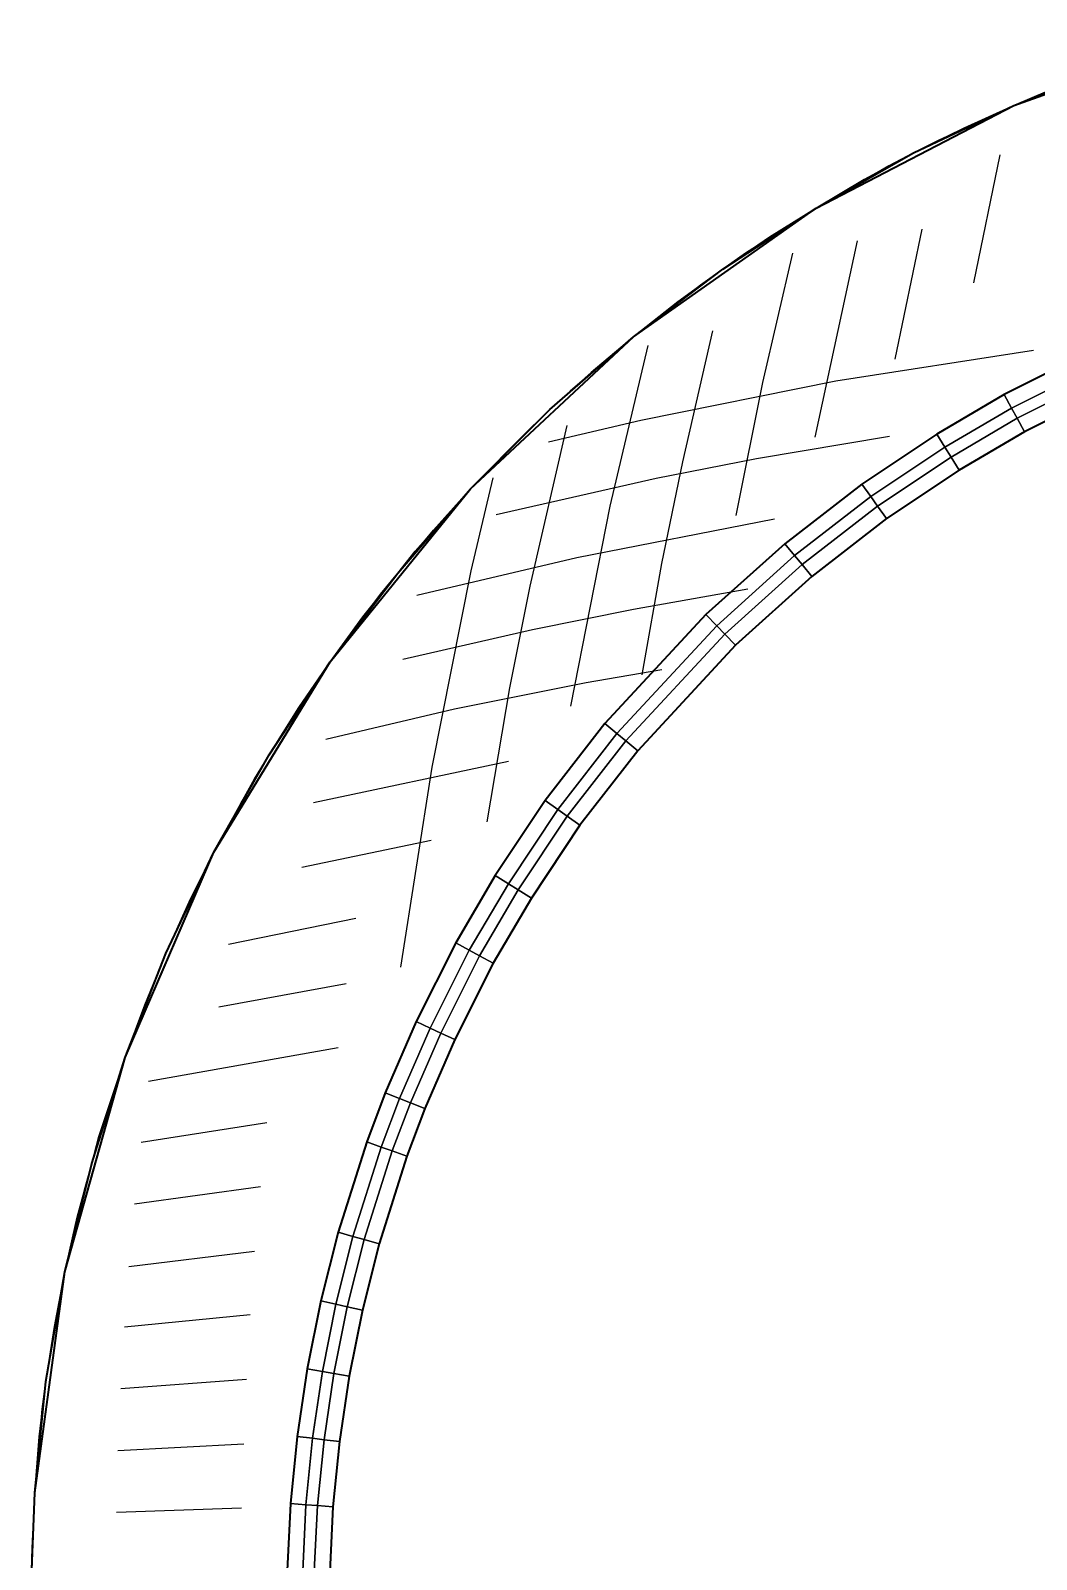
# Model space of a CAD drawing. Extents: x -22.5 to 22.5, y -22.5 to 22.5.
# Drawn here: x -22.48 to -8.65, y 0.62 to 21.64 of the extents above; entities that cross this region are included whole.
import ezdxf

# ---------------------------------------------------------------- set-up
doc = ezdxf.new("R2010")
doc.units = 0
doc.header["$MEASUREMENT"] = 0
doc.layers.get('0').update_dxf_attribs({"linetype": 'CONTINUOUS'})
doc.layers.add('FEA3', color=142, linetype='CONTINUOUS')
doc.layers.add('TendonPoints3', color=7, linetype='CONTINUOUS')

msp = doc.modelspace()

# ---------------------------------------------------------------- linework, layer by layer
at = {"color": 6, "linetype": 'ByBlock', "lineweight": 40, "ltscale": 100}
for points in [[(-22.48, 0, 58.95), (-22.42, 1.53, 58.95), (-22.01, 4.57, 58.95), (-21.18, 7.52, 58.95), (-19.96, 10.34, 58.95), (-18.36, 12.96, 58.95), (-16.43, 15.34, 58.95), (-14.19, 17.43, 58.95), (-11.68, 19.2, 58.95), (-8.96, 20.61, 58.95), (-6.07, 21.64, 58.95)], [(-22.48, 0, 54.58), (-22.42, 1.53, 54.58), (-22.27, 3.06, 54.58), (-22.01, 4.57, 54.58), (-21.64, 6.06, 54.58), (-21.18, 7.52, 54.58), (-20.62, 8.95, 54.58), (-19.96, 10.34, 54.58), (-19.2, 11.68, 54.58), (-18.36, 12.96, 54.58), (-17.43, 14.18, 54.58), (-16.43, 15.34, 54.58), (-15.34, 16.43, 54.58), (-14.19, 17.43, 54.58), (-12.96, 18.36, 54.58), (-11.68, 19.2, 54.58), (-10.34, 19.96, 54.58), (-8.96, 20.61, 54.58), (-7.53, 21.18, 54.58)], [(-8.01187, 17.17823, 59.83434), (-9.09455, 16.63487, 59.83188), (-10.01966, 16.08996, 59.83436), (-11.05249, 15.40445, 59.83147), (-12.11052, 14.58325, 59.83344), (-13.19439, 13.60912, 59.83403), (-14.58325, 12.11052, 59.83344), (-15.40445, 11.05249, 59.83147), (-16.08996, 10.01966, 59.83436), (-16.63487, 9.09455, 59.83188), (-17.17823, 8.01187, 59.83434), (-17.60344, 7.03295, 59.83331), (-17.85858, 6.3575, 59.83326), (-18.25214, 5.11502, 59.83397), (-18.4897, 4.17195, 59.83446), (-18.67667, 3.23671, 59.83413), (-18.81505, 2.3076, 59.83352), (-18.9062, 1.38287, 59.83309), (-18.95175, 0.46076, 59.83269)], [(-7.76431, 16.64744, 58.90322), (-8.81354, 16.12087, 58.90084), (-9.71007, 15.5928, 58.90324), (-10.71098, 14.92847, 58.90044), (-11.73631, 14.13264, 58.90235), (-12.7867, 13.18861, 58.90292), (-14.13264, 11.73631, 58.90235), (-14.92847, 10.71098, 58.90044), (-15.5928, 9.71007, 58.90324), (-16.12087, 8.81354, 58.90084), (-16.64744, 7.76431, 58.90322), (-17.05952, 6.81564, 58.90223), (-17.30677, 6.16106, 58.90218), (-17.68817, 4.95697, 58.90286), (-17.91839, 4.04304, 58.90334), (-18.09958, 3.1367, 58.90302), (-18.23368, 2.2363, 58.90243), (-18.32202, 1.34014, 58.90201), (-18.36617, 0.44653, 58.90162)]]:
    msp.add_polyline3d(points, dxfattribs=at)
for points in [[(-8.96, 20.61, 58.95), (-6.07, 21.64, 58.95), (-7.53, 21.18, 57.86)], [(-8.96, 20.61, 58.95), (-7.88, 21.05, 57.58), (-8.96, 20.61, 56.77), (-10, 20.13, 57.58)], [(-8.96, 20.61, 58.95), (-7.53, 21.18, 57.86), (-7.88, 21.05, 57.58)], [(-8.25, 20.91, 56.22), (-7.53, 21.18, 55.67), (-8.25, 20.91, 55.13), (-8.96, 20.61, 55.67)], [(-8.96, 20.61, 56.77), (-7.88, 21.05, 57.58), (-7.53, 21.18, 57.13), (-8.25, 20.91, 56.22)], [(-7.53, 21.18, 54.58), (-8.96, 20.61, 54.58), (-8.25, 20.91, 55.13)], [(-8.96, 20.61, 55.67), (-8.25, 20.91, 55.13), (-8.96, 20.61, 54.58), (-9.65, 20.3, 55.13)], [(-8.96, 20.61, 56.77), (-8.25, 20.91, 56.22), (-8.96, 20.61, 55.67), (-9.65, 20.3, 56.22)], [(-11.68, 19.2, 58.95), (-8.96, 20.61, 58.95), (-10.34, 19.96, 57.86)], [(-8.96, 20.61, 58.95), (-10, 20.13, 57.58), (-10.34, 19.96, 57.86)], [(-9.65, 20.3, 56.22), (-8.96, 20.61, 55.67), (-9.65, 20.3, 55.13), (-10.34, 19.96, 55.67)], [(-10.34, 19.96, 57.13), (-10, 20.13, 57.58), (-8.96, 20.61, 56.77), (-9.65, 20.3, 56.22)], [(-8.96, 20.61, 54.58), (-10.34, 19.96, 54.58), (-9.65, 20.3, 55.13)], [(-10.34, 19.96, 55.67), (-9.65, 20.3, 55.13), (-10.34, 19.96, 54.58), (-11.02, 19.59, 55.13)], [(-11.02, 19.59, 56.22), (-10.34, 19.96, 57.13), (-9.65, 20.3, 56.22), (-10.34, 19.96, 55.67)], [(-10.68, 19.78, 57.58), (-10.34, 19.96, 57.86), (-10, 20.13, 57.58), (-10.34, 19.96, 57.13)], [(-11.68, 19.2, 58.95), (-10.68, 19.78, 57.58), (-11.68, 19.2, 56.77), (-12.65, 18.58, 57.58)], [(-11.68, 19.2, 58.95), (-10.34, 19.96, 57.86), (-10.68, 19.78, 57.58)], [(-11.02, 19.59, 56.22), (-10.34, 19.96, 55.67), (-11.02, 19.59, 55.13), (-11.68, 19.2, 55.67)], [(-10.68, 19.78, 57.58), (-10.34, 19.96, 57.13), (-11.02, 19.59, 56.22), (-11.68, 19.2, 56.77)], [(-10.34, 19.96, 54.58), (-11.68, 19.2, 54.58), (-11.02, 19.59, 55.13)], [(-11.68, 19.2, 55.67), (-11.02, 19.59, 55.13), (-11.68, 19.2, 54.58), (-12.32, 18.8, 55.13)], [(-11.68, 19.2, 56.77), (-11.02, 19.59, 56.22), (-11.68, 19.2, 55.67), (-12.32, 18.8, 56.22)], [(-14.19, 17.43, 58.95), (-11.68, 19.2, 58.95), (-12.96, 18.36, 57.86)], [(-11.68, 19.2, 58.95), (-12.65, 18.58, 57.58), (-12.96, 18.36, 57.86)], [(-12.32, 18.8, 56.22), (-11.68, 19.2, 55.67), (-12.32, 18.8, 55.13), (-12.96, 18.36, 55.67)], [(-12.96, 18.36, 57.13), (-12.65, 18.58, 57.58), (-11.68, 19.2, 56.77), (-12.32, 18.8, 56.22)], [(-11.68, 19.2, 54.58), (-12.96, 18.36, 54.58), (-12.32, 18.8, 55.13)], [(-12.96, 18.36, 55.67), (-12.32, 18.8, 55.13), (-12.96, 18.36, 54.58), (-13.58, 17.91, 55.13)], [(-13.58, 17.91, 56.22), (-12.96, 18.36, 57.13), (-12.32, 18.8, 56.22), (-12.96, 18.36, 55.67)], [(-13.27, 18.14, 57.58), (-12.96, 18.36, 57.86), (-12.65, 18.58, 57.58), (-12.96, 18.36, 57.13)], [(-14.19, 17.43, 58.95), (-12.96, 18.36, 57.86), (-13.27, 18.14, 57.58)], [(-13.58, 17.91, 56.22), (-12.96, 18.36, 55.67), (-13.58, 17.91, 55.13), (-14.19, 17.43, 55.67)], [(-14.19, 17.43, 56.77), (-13.27, 18.14, 57.58), (-12.96, 18.36, 57.13), (-13.58, 17.91, 56.22)], [(-12.96, 18.36, 54.58), (-14.19, 17.43, 54.58), (-13.58, 17.91, 55.13)], [(-14.19, 17.43, 58.95), (-13.27, 18.14, 57.58), (-14.19, 17.43, 56.77), (-15.06, 16.68, 57.58)], [(-14.19, 17.43, 55.67), (-13.58, 17.91, 55.13), (-14.19, 17.43, 54.58), (-14.77, 16.94, 55.13)], [(-14.19, 17.43, 56.77), (-13.58, 17.91, 56.22), (-14.19, 17.43, 55.67), (-14.77, 16.94, 56.22)], [(-16.43, 15.34, 58.95), (-14.19, 17.43, 58.95), (-15.34, 16.43, 57.86)], [(-14.19, 17.43, 58.95), (-15.06, 16.68, 57.58), (-15.34, 16.43, 57.86)], [(-14.77, 16.94, 56.22), (-14.19, 17.43, 55.67), (-14.77, 16.94, 55.13), (-15.34, 16.43, 55.67)], [(-15.34, 16.43, 57.13), (-15.06, 16.68, 57.58), (-14.19, 17.43, 56.77), (-14.77, 16.94, 56.22)], [(-14.19, 17.43, 54.58), (-15.34, 16.43, 54.58), (-14.77, 16.94, 55.13)], [(-7.92185, 16.98522, 59.49575), (-8.99236, 16.44796, 59.49332), (-9.09455, 16.63487, 59.83188), (-8.01187, 17.17823, 59.83434)], [(-15.34, 16.43, 55.67), (-14.77, 16.94, 55.13), (-15.34, 16.43, 54.58), (-15.89, 15.89, 55.13)], [(-15.89, 15.89, 56.22), (-15.34, 16.43, 57.13), (-14.77, 16.94, 56.22), (-15.34, 16.43, 55.67)], [(-7.85433, 16.84046, 59.24181), (-8.91572, 16.30778, 59.2394), (-8.99236, 16.44796, 59.49332), (-7.92185, 16.98522, 59.49575)], [(-7.76431, 16.64744, 58.90322), (-8.81354, 16.12087, 58.90084), (-8.91572, 16.30778, 59.2394), (-7.85433, 16.84046, 59.24181)], [(-15.62, 16.16, 57.58), (-15.34, 16.43, 57.86), (-15.06, 16.68, 57.58), (-15.34, 16.43, 57.13)], [(-8.99236, 16.44796, 59.49332), (-9.90708, 15.90917, 59.49577), (-10.01966, 16.08996, 59.83436), (-9.09455, 16.63487, 59.83188)], [(-16.43, 15.34, 58.95), (-15.34, 16.43, 57.86), (-15.62, 16.16, 57.58)], [(-15.89, 15.89, 56.22), (-15.34, 16.43, 55.67), (-15.89, 15.89, 55.13), (-16.43, 15.34, 55.67)], [(-16.43, 15.34, 56.77), (-15.62, 16.16, 57.58), (-15.34, 16.43, 57.13), (-15.89, 15.89, 56.22)], [(-15.34, 16.43, 54.58), (-16.43, 15.34, 54.58), (-15.89, 15.89, 55.13)], [(-8.91572, 16.30778, 59.2394), (-9.82265, 15.77358, 59.24183), (-9.90708, 15.90917, 59.49577), (-8.99236, 16.44796, 59.49332)], [(-8.81354, 16.12087, 58.90084), (-9.71007, 15.5928, 58.90324), (-9.82265, 15.77358, 59.24183), (-8.91572, 16.30778, 59.2394)], [(-16.43, 15.34, 58.95), (-15.62, 16.16, 57.58), (-16.43, 15.34, 56.77), (-17.19, 14.48, 57.58)], [(-9.90708, 15.90917, 59.49577), (-10.9283, 15.23136, 59.49292), (-11.05249, 15.40445, 59.83147), (-10.01966, 16.08996, 59.83436)], [(-16.43, 15.34, 55.67), (-15.89, 15.89, 55.13), (-16.43, 15.34, 54.58), (-16.94, 14.77, 55.13)], [(-16.43, 15.34, 56.77), (-15.89, 15.89, 56.22), (-16.43, 15.34, 55.67), (-16.94, 14.77, 56.22)], [(-9.82265, 15.77358, 59.24183), (-10.83516, 15.10155, 59.239), (-10.9283, 15.23136, 59.49292), (-9.90708, 15.90917, 59.49577)], [(-9.71007, 15.5928, 58.90324), (-10.71098, 14.92847, 58.90044), (-10.83516, 15.10155, 59.239), (-9.82265, 15.77358, 59.24183)], [(-10.9283, 15.23136, 59.49292), (-11.97444, 14.41939, 59.49486), (-12.11052, 14.58325, 59.83344), (-11.05249, 15.40445, 59.83147)], [(-18.36, 12.96, 58.95), (-16.43, 15.34, 58.95), (-17.43, 14.18, 57.86)], [(-16.43, 15.34, 58.95), (-17.19, 14.48, 57.58), (-17.43, 14.18, 57.86)], [(-16.94, 14.77, 56.22), (-16.43, 15.34, 55.67), (-16.94, 14.77, 55.13), (-17.43, 14.18, 55.67)], [(-17.43, 14.18, 57.13), (-17.19, 14.48, 57.58), (-16.43, 15.34, 56.77), (-16.94, 14.77, 56.22)], [(-16.43, 15.34, 54.58), (-17.43, 14.18, 54.58), (-16.94, 14.77, 55.13)], [(-10.83516, 15.10155, 59.239), (-11.87239, 14.2965, 59.24093), (-11.97444, 14.41939, 59.49486), (-10.9283, 15.23136, 59.49292)], [(-10.71098, 14.92847, 58.90044), (-11.73631, 14.13264, 58.90235), (-11.87239, 14.2965, 59.24093), (-10.83516, 15.10155, 59.239)], [(-17.43, 14.18, 55.67), (-16.94, 14.77, 55.13), (-17.43, 14.18, 54.58), (-17.91, 13.58, 55.13)], [(-17.91, 13.58, 56.22), (-17.43, 14.18, 57.13), (-16.94, 14.77, 56.22), (-17.43, 14.18, 55.67)], [(-11.97444, 14.41939, 59.49486), (-13.04614, 13.45621, 59.49545), (-13.19439, 13.60912, 59.83403), (-12.11052, 14.58325, 59.83344)], [(-17.67, 13.89, 57.58), (-17.43, 14.18, 57.86), (-17.19, 14.48, 57.58), (-17.43, 14.18, 57.13)], [(-11.87239, 14.2965, 59.24093), (-12.93495, 13.34152, 59.24151), (-13.04614, 13.45621, 59.49545), (-11.97444, 14.41939, 59.49486)], [(-18.36, 12.96, 58.95), (-17.43, 14.18, 57.86), (-17.67, 13.89, 57.58)], [(-17.91, 13.58, 56.22), (-17.43, 14.18, 55.67), (-17.91, 13.58, 55.13), (-18.36, 12.96, 55.67)], [(-17.67, 13.89, 57.58), (-17.43, 14.18, 57.13), (-17.91, 13.58, 56.22), (-18.36, 12.96, 56.77)], [(-17.43, 14.18, 54.58), (-18.36, 12.96, 54.58), (-17.91, 13.58, 55.13)], [(-11.73631, 14.13264, 58.90235), (-12.7867, 13.18861, 58.90292), (-12.93495, 13.34152, 59.24151), (-11.87239, 14.2965, 59.24093)], [(-18.36, 12.96, 58.95), (-17.67, 13.89, 57.58), (-18.36, 12.96, 56.77), (-19, 12, 57.58)], [(-18.36, 12.96, 55.67), (-17.91, 13.58, 55.13), (-18.36, 12.96, 54.58), (-18.79, 12.33, 55.13)], [(-18.36, 12.96, 56.77), (-17.91, 13.58, 56.22), (-18.36, 12.96, 55.67), (-18.79, 12.33, 56.22)], [(-13.04614, 13.45621, 59.49545), (-14.41939, 11.97444, 59.49486), (-14.58325, 12.11052, 59.83344), (-13.19439, 13.60912, 59.83403)], [(-12.93495, 13.34152, 59.24151), (-14.2965, 11.87239, 59.24093), (-14.41939, 11.97444, 59.49486), (-13.04614, 13.45621, 59.49545)], [(-12.7867, 13.18861, 58.90292), (-14.13264, 11.73631, 58.90235), (-14.2965, 11.87239, 59.24093), (-12.93495, 13.34152, 59.24151)], [(-19.96, 10.34, 58.95), (-18.36, 12.96, 58.95), (-19.2, 11.68, 57.86)], [(-18.36, 12.96, 58.95), (-19, 12, 57.58), (-19.2, 11.68, 57.86)], [(-18.79, 12.33, 56.22), (-18.36, 12.96, 55.67), (-18.79, 12.33, 55.13), (-19.2, 11.68, 55.67)], [(-19.2, 11.68, 57.13), (-19, 12, 57.58), (-18.36, 12.96, 56.77), (-18.79, 12.33, 56.22)], [(-18.36, 12.96, 54.58), (-19.2, 11.68, 54.58), (-18.79, 12.33, 55.13)], [(-19.2, 11.68, 55.67), (-18.79, 12.33, 55.13), (-19.2, 11.68, 54.58), (-19.59, 11.01, 55.13)], [(-19.59, 11.01, 56.22), (-19.2, 11.68, 57.13), (-18.79, 12.33, 56.22), (-19.2, 11.68, 55.67)], [(-19.4, 11.35, 57.58), (-19.2, 11.68, 57.86), (-19, 12, 57.58), (-19.2, 11.68, 57.13)], [(-14.41939, 11.97444, 59.49486), (-15.23136, 10.9283, 59.49292), (-15.40445, 11.05249, 59.83147), (-14.58325, 12.11052, 59.83344)], [(-14.2965, 11.87239, 59.24093), (-15.10155, 10.83516, 59.239), (-15.23136, 10.9283, 59.49292), (-14.41939, 11.97444, 59.49486)], [(-14.13264, 11.73631, 58.90235), (-14.92847, 10.71098, 58.90044), (-15.10155, 10.83516, 59.239), (-14.2965, 11.87239, 59.24093)], [(-19.96, 10.34, 58.95), (-19.2, 11.68, 57.86), (-19.4, 11.35, 57.58)], [(-19.59, 11.01, 56.22), (-19.2, 11.68, 55.67), (-19.59, 11.01, 55.13), (-19.96, 10.34, 55.67)], [(-19.4, 11.35, 57.58), (-19.2, 11.68, 57.13), (-19.59, 11.01, 56.22), (-19.96, 10.34, 56.77)], [(-19.2, 11.68, 54.58), (-19.96, 10.34, 54.58), (-19.59, 11.01, 55.13)], [(-19.96, 10.34, 58.95), (-19.4, 11.35, 57.58), (-19.96, 10.34, 56.77), (-20.46, 9.3, 57.58)], [(-19.96, 10.34, 55.67), (-19.59, 11.01, 55.13), (-19.96, 10.34, 54.58), (-20.3, 9.66, 55.13)], [(-19.96, 10.34, 56.77), (-19.59, 11.01, 56.22), (-19.96, 10.34, 55.67), (-20.3, 9.66, 56.22)], [(-15.23136, 10.9283, 59.49292), (-15.90917, 9.90708, 59.49577), (-16.08996, 10.01966, 59.83436), (-15.40445, 11.05249, 59.83147)], [(-15.10155, 10.83516, 59.239), (-15.77358, 9.82265, 59.24183), (-15.90917, 9.90708, 59.49577), (-15.23136, 10.9283, 59.49292)], [(-14.92847, 10.71098, 58.90044), (-15.5928, 9.71007, 58.90324), (-15.77358, 9.82265, 59.24183), (-15.10155, 10.83516, 59.239)], [(-21.18, 7.52, 58.95), (-19.96, 10.34, 58.95), (-20.62, 8.95, 57.86)], [(-19.96, 10.34, 58.95), (-20.46, 9.3, 57.58), (-20.62, 8.95, 57.86)], [(-20.3, 9.66, 56.22), (-19.96, 10.34, 55.67), (-20.3, 9.66, 55.13), (-20.62, 8.95, 55.67)], [(-20.62, 8.95, 57.13), (-20.46, 9.3, 57.58), (-19.96, 10.34, 56.77), (-20.3, 9.66, 56.22)], [(-19.96, 10.34, 54.58), (-20.62, 8.95, 54.58), (-20.3, 9.66, 55.13)], [(-15.90917, 9.90708, 59.49577), (-16.44796, 8.99236, 59.49332), (-16.63487, 9.09455, 59.83188), (-16.08996, 10.01966, 59.83436)], [(-15.77358, 9.82265, 59.24183), (-16.30778, 8.91572, 59.2394), (-16.44796, 8.99236, 59.49332), (-15.90917, 9.90708, 59.49577)], [(-15.5928, 9.71007, 58.90324), (-16.12087, 8.81354, 58.90084), (-16.30778, 8.91572, 59.2394), (-15.77358, 9.82265, 59.24183)], [(-20.62, 8.95, 55.67), (-20.3, 9.66, 55.13), (-20.62, 8.95, 54.58), (-20.91, 8.24, 55.13)], [(-20.91, 8.24, 56.22), (-20.62, 8.95, 57.13), (-20.3, 9.66, 56.22), (-20.62, 8.95, 55.67)], [(-20.76, 8.6, 57.58), (-20.62, 8.95, 57.86), (-20.46, 9.3, 57.58), (-20.62, 8.95, 57.13)], [(-16.44796, 8.99236, 59.49332), (-16.98522, 7.92185, 59.49575), (-17.17823, 8.01187, 59.83434), (-16.63487, 9.09455, 59.83188)], [(-21.18, 7.52, 58.95), (-20.62, 8.95, 57.86), (-20.76, 8.6, 57.58)], [(-20.91, 8.24, 56.22), (-20.62, 8.95, 55.67), (-20.91, 8.24, 55.13), (-21.18, 7.52, 55.67)], [(-21.18, 7.52, 56.77), (-20.76, 8.6, 57.58), (-20.62, 8.95, 57.13), (-20.91, 8.24, 56.22)], [(-20.62, 8.95, 54.58), (-21.18, 7.52, 54.58), (-20.91, 8.24, 55.13)], [(-16.30778, 8.91572, 59.2394), (-16.84046, 7.85433, 59.24181), (-16.98522, 7.92185, 59.49575), (-16.44796, 8.99236, 59.49332)], [(-16.12087, 8.81354, 58.90084), (-16.64744, 7.76431, 58.90322), (-16.84046, 7.85433, 59.24181), (-16.30778, 8.91572, 59.2394)], [(-21.18, 7.52, 58.95), (-20.76, 8.6, 57.58), (-21.18, 7.52, 56.77), (-21.54, 6.43, 57.58)], [(-21.18, 7.52, 55.67), (-20.91, 8.24, 55.13), (-21.18, 7.52, 54.58), (-21.42, 6.8, 55.13)], [(-21.18, 7.52, 56.77), (-20.91, 8.24, 56.22), (-21.18, 7.52, 55.67), (-21.42, 6.8, 56.22)], [(-16.98522, 7.92185, 59.49575), (-17.40565, 6.95393, 59.49473), (-17.60344, 7.03295, 59.83331), (-17.17823, 8.01187, 59.83434)], [(-16.84046, 7.85433, 59.24181), (-17.25731, 6.89466, 59.2408), (-17.40565, 6.95393, 59.49473), (-16.98522, 7.92185, 59.49575)], [(-16.64744, 7.76431, 58.90322), (-17.05952, 6.81564, 58.90223), (-17.25731, 6.89466, 59.2408), (-16.84046, 7.85433, 59.24181)], [(-22.01, 4.57, 58.95), (-21.18, 7.52, 58.95), (-21.64, 6.06, 57.86)], [(-21.18, 7.52, 58.95), (-21.54, 6.43, 57.58), (-21.64, 6.06, 57.86)], [(-21.42, 6.8, 56.22), (-21.18, 7.52, 55.67), (-21.42, 6.8, 55.13), (-21.64, 6.06, 55.67)], [(-21.64, 6.06, 57.13), (-21.54, 6.43, 57.58), (-21.18, 7.52, 56.77), (-21.42, 6.8, 56.22)], [(-21.18, 7.52, 54.58), (-21.64, 6.06, 54.58), (-21.42, 6.8, 55.13)], [(-17.40565, 6.95393, 59.49473), (-17.65792, 6.28606, 59.49469), (-17.85858, 6.3575, 59.83326), (-17.60344, 7.03295, 59.83331)], [(-17.25731, 6.89466, 59.2408), (-17.50743, 6.23249, 59.24075), (-17.65792, 6.28606, 59.49469), (-17.40565, 6.95393, 59.49473)], [(-21.64, 6.06, 55.67), (-21.42, 6.8, 55.13), (-21.64, 6.06, 54.58), (-21.84, 5.32, 55.13)], [(-21.84, 5.32, 56.22), (-21.64, 6.06, 57.13), (-21.42, 6.8, 56.22), (-21.64, 6.06, 55.67)], [(-17.05952, 6.81564, 58.90223), (-17.30677, 6.16106, 58.90218), (-17.50743, 6.23249, 59.24075), (-17.25731, 6.89466, 59.2408)], [(-21.74, 5.7, 57.58), (-21.64, 6.06, 57.86), (-21.54, 6.43, 57.58), (-21.64, 6.06, 57.13)], [(-17.65792, 6.28606, 59.49469), (-18.04706, 5.05755, 59.49538), (-18.25214, 5.11502, 59.83397), (-17.85858, 6.3575, 59.83326)], [(-17.50743, 6.23249, 59.24075), (-17.89325, 5.01444, 59.24145), (-18.04706, 5.05755, 59.49538), (-17.65792, 6.28606, 59.49469)], [(-17.30677, 6.16106, 58.90218), (-17.68817, 4.95697, 58.90286), (-17.89325, 5.01444, 59.24145), (-17.50743, 6.23249, 59.24075)], [(-22.01, 4.57, 58.95), (-21.64, 6.06, 57.86), (-21.74, 5.7, 57.58)], [(-21.84, 5.32, 56.22), (-21.64, 6.06, 55.67), (-21.84, 5.32, 55.13), (-22.01, 4.57, 55.67)], [(-21.74, 5.7, 57.58), (-21.64, 6.06, 57.13), (-21.84, 5.32, 56.22), (-22.01, 4.57, 56.77)], [(-21.64, 6.06, 54.58), (-22.01, 4.57, 54.58), (-21.84, 5.32, 55.13)], [(-22.01, 4.57, 58.95), (-21.74, 5.7, 57.58), (-22.01, 4.57, 56.77), (-22.21, 3.44, 57.58)], [(-22.01, 4.57, 55.67), (-21.84, 5.32, 55.13), (-22.01, 4.57, 54.58), (-22.15, 3.82, 55.13)], [(-22.01, 4.57, 56.77), (-21.84, 5.32, 56.22), (-22.01, 4.57, 55.67), (-22.15, 3.82, 56.22)], [(-18.04706, 5.05755, 59.49538), (-18.28195, 4.12507, 59.49587), (-18.4897, 4.17195, 59.83446), (-18.25214, 5.11502, 59.83397)], [(-17.89325, 5.01444, 59.24145), (-18.12614, 4.08992, 59.24193), (-18.28195, 4.12507, 59.49587), (-18.04706, 5.05755, 59.49538)], [(-17.68817, 4.95697, 58.90286), (-17.91839, 4.04304, 58.90334), (-18.12614, 4.08992, 59.24193), (-17.89325, 5.01444, 59.24145)], [(-22.42, 1.53, 58.95), (-22.01, 4.57, 58.95), (-22.27, 3.06, 57.86)], [(-22.01, 4.57, 58.95), (-22.21, 3.44, 57.58), (-22.27, 3.06, 57.86)], [(-22.15, 3.82, 56.22), (-22.01, 4.57, 55.67), (-22.15, 3.82, 55.13), (-22.27, 3.06, 55.67)], [(-22.27, 3.06, 57.13), (-22.21, 3.44, 57.58), (-22.01, 4.57, 56.77), (-22.15, 3.82, 56.22)], [(-22.01, 4.57, 54.58), (-22.27, 3.06, 54.58), (-22.15, 3.82, 55.13)], [(-18.28195, 4.12507, 59.49587), (-18.46682, 3.20035, 59.49555), (-18.67667, 3.23671, 59.83413), (-18.4897, 4.17195, 59.83446)], [(-18.12614, 4.08992, 59.24193), (-18.30943, 3.17307, 59.24161), (-18.46682, 3.20035, 59.49555), (-18.28195, 4.12507, 59.49587)], [(-17.91839, 4.04304, 58.90334), (-18.09958, 3.1367, 58.90302), (-18.30943, 3.17307, 59.24161), (-18.12614, 4.08992, 59.24193)], [(-22.27, 3.06, 55.67), (-22.15, 3.82, 55.13), (-22.27, 3.06, 54.58), (-22.36, 2.3, 55.13)], [(-22.36, 2.3, 56.22), (-22.27, 3.06, 57.13), (-22.15, 3.82, 56.22), (-22.27, 3.06, 55.67)], [(-22.32, 2.68, 57.58), (-22.27, 3.06, 57.86), (-22.21, 3.44, 57.58), (-22.27, 3.06, 57.13)], [(-18.46682, 3.20035, 59.49555), (-18.60364, 2.28167, 59.49494), (-18.81505, 2.3076, 59.83352), (-18.67667, 3.23671, 59.83413)], [(-18.30943, 3.17307, 59.24161), (-18.44509, 2.26223, 59.24101), (-18.60364, 2.28167, 59.49494), (-18.46682, 3.20035, 59.49555)], [(-18.09958, 3.1367, 58.90302), (-18.23368, 2.2363, 58.90243), (-18.44509, 2.26223, 59.24101), (-18.30943, 3.17307, 59.24161)], [(-22.42, 1.53, 58.95), (-22.27, 3.06, 57.86), (-22.32, 2.68, 57.58)], [(-22.36, 2.3, 56.22), (-22.27, 3.06, 55.67), (-22.36, 2.3, 55.13), (-22.42, 1.53, 55.67)], [(-22.42, 1.53, 56.77), (-22.32, 2.68, 57.58), (-22.27, 3.06, 57.13), (-22.36, 2.3, 56.22)], [(-22.27, 3.06, 54.58), (-22.42, 1.53, 54.58), (-22.36, 2.3, 55.13)], [(-22.42, 1.53, 58.95), (-22.32, 2.68, 57.58), (-22.42, 1.53, 56.77), (-22.47, 0.38, 57.58)], [(-22.42, 1.53, 55.67), (-22.36, 2.3, 55.13), (-22.42, 1.53, 54.58), (-22.46, 0.77, 55.13)], [(-22.42, 1.53, 56.77), (-22.36, 2.3, 56.22), (-22.42, 1.53, 55.67), (-22.46, 0.77, 56.22)], [(-18.60364, 2.28167, 59.49494), (-18.69377, 1.36734, 59.49452), (-18.9062, 1.38287, 59.83309), (-18.81505, 2.3076, 59.83352)], [(-18.44509, 2.26223, 59.24101), (-18.53445, 1.35568, 59.24059), (-18.69377, 1.36734, 59.49452), (-18.60364, 2.28167, 59.49494)], [(-18.23368, 2.2363, 58.90243), (-18.32202, 1.34014, 58.90201), (-18.53445, 1.35568, 59.24059), (-18.44509, 2.26223, 59.24101)], [(-22.42, 1.53, 58.95), (-22.47, 0.38, 57.58), (-22.48, 0, 57.86)], [(-22.46, 0.77, 56.22), (-22.42, 1.53, 55.67), (-22.46, 0.77, 55.13), (-22.48, 0, 55.67)], [(-22.48, 0, 57.13), (-22.47, 0.38, 57.58), (-22.42, 1.53, 56.77), (-22.46, 0.77, 56.22)], [(-22.42, 1.53, 54.58), (-22.48, 0, 54.58), (-22.46, 0.77, 55.13)], [(-22.42, 1.53, 58.95), (-22.48, 0, 58.95), (-22.48, 0, 57.86)], [(-18.69377, 1.36734, 59.49452), (-18.73881, 0.45559, 59.49412), (-18.95175, 0.46076, 59.83269), (-18.9062, 1.38287, 59.83309)], [(-18.53445, 1.35568, 59.24059), (-18.57911, 0.4517, 59.24019), (-18.73881, 0.45559, 59.49412), (-18.69377, 1.36734, 59.49452)], [(-18.32202, 1.34014, 58.90201), (-18.36617, 0.44653, 58.90162), (-18.57911, 0.4517, 59.24019), (-18.53445, 1.35568, 59.24059)], [(-22.46, 0.77, 56.22), (-22.48, 0, 57.13), (-22.48, 0, 55.67)], [(-22.46, 0.77, 55.13), (-22.48, 0, 55.67), (-22.48, 0, 54.58)]]:
    msp.add_3dface(points)
at = {"layer": 'FEA3', "color": 40, "linetype": 'ByBlock', "lineweight": 40, "ltscale": 100}
for points in [[(-22.48, 0, 58.95), (-22.42, 1.53, 58.95), (-22.01, 4.57, 58.95), (-21.18, 7.52, 58.95), (-19.96, 10.34, 58.95), (-18.36, 12.96, 58.95), (-16.43, 15.34, 58.95), (-14.19, 17.43, 58.95), (-11.68, 19.2, 58.95), (-8.96, 20.61, 58.95), (-6.07, 21.64, 58.95)], [(-22.48, 0, 54.58), (-22.42, 1.53, 54.58), (-22.27, 3.06, 54.58), (-22.01, 4.57, 54.58), (-21.64, 6.06, 54.58), (-21.18, 7.52, 54.58), (-20.62, 8.95, 54.58), (-19.96, 10.34, 54.58), (-19.2, 11.68, 54.58), (-18.36, 12.96, 54.58), (-17.43, 14.18, 54.58), (-16.43, 15.34, 54.58), (-15.34, 16.43, 54.58), (-14.19, 17.43, 54.58), (-12.96, 18.36, 54.58), (-11.68, 19.2, 54.58), (-10.34, 19.96, 54.58), (-8.96, 20.61, 54.58), (-7.53, 21.18, 54.58)], [(-8.01187, 17.17823, 59.83434), (-9.09455, 16.63487, 59.83188), (-10.01966, 16.08996, 59.83436), (-11.05249, 15.40445, 59.83147), (-12.11052, 14.58325, 59.83344), (-13.19439, 13.60912, 59.83403), (-14.58325, 12.11052, 59.83344), (-15.40445, 11.05249, 59.83147), (-16.08996, 10.01966, 59.83436), (-16.63487, 9.09455, 59.83188), (-17.17823, 8.01187, 59.83434), (-17.60344, 7.03295, 59.83331), (-17.85858, 6.3575, 59.83326), (-18.25214, 5.11502, 59.83397), (-18.4897, 4.17195, 59.83446), (-18.67667, 3.23671, 59.83413), (-18.81505, 2.3076, 59.83352), (-18.9062, 1.38287, 59.83309), (-18.95175, 0.46076, 59.83269)], [(-7.76431, 16.64744, 58.90322), (-8.81354, 16.12087, 58.90084), (-9.71007, 15.5928, 58.90324), (-10.71098, 14.92847, 58.90044), (-11.73631, 14.13264, 58.90235), (-12.7867, 13.18861, 58.90292), (-14.13264, 11.73631, 58.90235), (-14.92847, 10.71098, 58.90044), (-15.5928, 9.71007, 58.90324), (-16.12087, 8.81354, 58.90084), (-16.64744, 7.76431, 58.90322), (-17.05952, 6.81564, 58.90223), (-17.30677, 6.16106, 58.90218), (-17.68817, 4.95697, 58.90286), (-17.91839, 4.04304, 58.90334), (-18.09958, 3.1367, 58.90302), (-18.23368, 2.2363, 58.90243), (-18.32202, 1.34014, 58.90201), (-18.36617, 0.44653, 58.90162)]]:
    msp.add_polyline3d(points, dxfattribs=at)
at = {"layer": 'FEA3'}
for points in [[(-8.96, 20.61, 58.95), (-6.07, 21.64, 58.95), (-7.53, 21.18, 57.86)], [(-8.96, 20.61, 58.95), (-7.88, 21.05, 57.58), (-8.96, 20.61, 56.77), (-10, 20.13, 57.58)], [(-8.25, 20.91, 56.22), (-7.53, 21.18, 55.67), (-8.25, 20.91, 55.13), (-8.96, 20.61, 55.67)], [(-7.88, 21.05, 57.58), (-7.53, 21.18, 57.13), (-8.25, 20.91, 56.22), (-8.96, 20.61, 56.77)], [(-8.96, 20.61, 58.95), (-7.53, 21.18, 57.86), (-7.88, 21.05, 57.58)], [(-7.53, 21.18, 54.58), (-8.96, 20.61, 54.58), (-8.25, 20.91, 55.13)], [(-8.96, 20.61, 55.67), (-8.25, 20.91, 55.13), (-8.96, 20.61, 54.58), (-9.65, 20.3, 55.13)], [(-8.96, 20.61, 56.77), (-8.25, 20.91, 56.22), (-8.96, 20.61, 55.67), (-9.65, 20.3, 56.22)], [(-11.68, 19.2, 58.95), (-8.96, 20.61, 58.95), (-10.34, 19.96, 57.86)], [(-9.65, 20.3, 56.22), (-8.96, 20.61, 55.67), (-9.65, 20.3, 55.13), (-10.34, 19.96, 55.67)], [(-10.34, 19.96, 57.13), (-10, 20.13, 57.58), (-8.96, 20.61, 56.77), (-9.65, 20.3, 56.22)], [(-8.96, 20.61, 58.95), (-10, 20.13, 57.58), (-10.34, 19.96, 57.86)], [(-8.96, 20.61, 54.58), (-10.34, 19.96, 54.58), (-9.65, 20.3, 55.13)], [(-10.34, 19.96, 55.67), (-9.65, 20.3, 55.13), (-10.34, 19.96, 54.58), (-11.02, 19.59, 55.13)], [(-11.02, 19.59, 56.22), (-10.34, 19.96, 57.13), (-9.65, 20.3, 56.22), (-10.34, 19.96, 55.67)], [(-10.68, 19.78, 57.58), (-10.34, 19.96, 57.86), (-10, 20.13, 57.58), (-10.34, 19.96, 57.13)], [(-11.68, 19.2, 58.95), (-10.68, 19.78, 57.58), (-11.68, 19.2, 56.77), (-12.65, 18.58, 57.58)], [(-11.02, 19.59, 56.22), (-10.34, 19.96, 55.67), (-11.02, 19.59, 55.13), (-11.68, 19.2, 55.67)], [(-11.68, 19.2, 56.77), (-10.68, 19.78, 57.58), (-10.34, 19.96, 57.13), (-11.02, 19.59, 56.22)], [(-11.68, 19.2, 58.95), (-10.34, 19.96, 57.86), (-10.68, 19.78, 57.58)], [(-10.34, 19.96, 54.58), (-11.68, 19.2, 54.58), (-11.02, 19.59, 55.13)], [(-11.68, 19.2, 55.67), (-11.02, 19.59, 55.13), (-11.68, 19.2, 54.58), (-12.32, 18.8, 55.13)], [(-11.68, 19.2, 56.77), (-11.02, 19.59, 56.22), (-11.68, 19.2, 55.67), (-12.32, 18.8, 56.22)], [(-14.19, 17.43, 58.95), (-11.68, 19.2, 58.95), (-12.96, 18.36, 57.86)], [(-12.32, 18.8, 56.22), (-11.68, 19.2, 55.67), (-12.32, 18.8, 55.13), (-12.96, 18.36, 55.67)], [(-12.96, 18.36, 57.13), (-12.65, 18.58, 57.58), (-11.68, 19.2, 56.77), (-12.32, 18.8, 56.22)], [(-11.68, 19.2, 58.95), (-12.65, 18.58, 57.58), (-12.96, 18.36, 57.86)], [(-11.68, 19.2, 54.58), (-12.96, 18.36, 54.58), (-12.32, 18.8, 55.13)], [(-12.96, 18.36, 55.67), (-12.32, 18.8, 55.13), (-12.96, 18.36, 54.58), (-13.58, 17.91, 55.13)], [(-13.58, 17.91, 56.22), (-12.96, 18.36, 57.13), (-12.32, 18.8, 56.22), (-12.96, 18.36, 55.67)], [(-13.27, 18.14, 57.58), (-12.96, 18.36, 57.86), (-12.65, 18.58, 57.58), (-12.96, 18.36, 57.13)], [(-13.58, 17.91, 56.22), (-12.96, 18.36, 55.67), (-13.58, 17.91, 55.13), (-14.19, 17.43, 55.67)], [(-13.27, 18.14, 57.58), (-12.96, 18.36, 57.13), (-13.58, 17.91, 56.22), (-14.19, 17.43, 56.77)], [(-14.19, 17.43, 58.95), (-12.96, 18.36, 57.86), (-13.27, 18.14, 57.58)], [(-12.96, 18.36, 54.58), (-14.19, 17.43, 54.58), (-13.58, 17.91, 55.13)], [(-14.19, 17.43, 58.95), (-13.27, 18.14, 57.58), (-14.19, 17.43, 56.77), (-15.06, 16.68, 57.58)], [(-14.19, 17.43, 55.67), (-13.58, 17.91, 55.13), (-14.19, 17.43, 54.58), (-14.77, 16.94, 55.13)], [(-14.19, 17.43, 56.77), (-13.58, 17.91, 56.22), (-14.19, 17.43, 55.67), (-14.77, 16.94, 56.22)], [(-16.43, 15.34, 58.95), (-14.19, 17.43, 58.95), (-15.34, 16.43, 57.86)], [(-14.77, 16.94, 56.22), (-14.19, 17.43, 55.67), (-14.77, 16.94, 55.13), (-15.34, 16.43, 55.67)], [(-15.34, 16.43, 57.13), (-15.06, 16.68, 57.58), (-14.19, 17.43, 56.77), (-14.77, 16.94, 56.22)], [(-14.19, 17.43, 58.95), (-15.06, 16.68, 57.58), (-15.34, 16.43, 57.86)], [(-14.19, 17.43, 54.58), (-15.34, 16.43, 54.58), (-14.77, 16.94, 55.13)], [(-7.92185, 16.98522, 59.49575), (-8.99236, 16.44796, 59.49332), (-9.09455, 16.63487, 59.83188), (-8.01187, 17.17823, 59.83434)], [(-15.34, 16.43, 55.67), (-14.77, 16.94, 55.13), (-15.34, 16.43, 54.58), (-15.89, 15.89, 55.13)], [(-15.89, 15.89, 56.22), (-15.34, 16.43, 57.13), (-14.77, 16.94, 56.22), (-15.34, 16.43, 55.67)], [(-7.85433, 16.84046, 59.24181), (-8.91572, 16.30778, 59.2394), (-8.99236, 16.44796, 59.49332), (-7.92185, 16.98522, 59.49575)], [(-7.76431, 16.64744, 58.90322), (-8.81354, 16.12087, 58.90084), (-8.91572, 16.30778, 59.2394), (-7.85433, 16.84046, 59.24181)], [(-15.62, 16.16, 57.58), (-15.34, 16.43, 57.86), (-15.06, 16.68, 57.58), (-15.34, 16.43, 57.13)], [(-8.99236, 16.44796, 59.49332), (-9.90708, 15.90917, 59.49577), (-10.01966, 16.08996, 59.83436), (-9.09455, 16.63487, 59.83188)], [(-15.89, 15.89, 56.22), (-15.34, 16.43, 55.67), (-15.89, 15.89, 55.13), (-16.43, 15.34, 55.67)], [(-16.43, 15.34, 56.77), (-15.62, 16.16, 57.58), (-15.34, 16.43, 57.13), (-15.89, 15.89, 56.22)], [(-16.43, 15.34, 58.95), (-15.34, 16.43, 57.86), (-15.62, 16.16, 57.58)], [(-15.34, 16.43, 54.58), (-16.43, 15.34, 54.58), (-15.89, 15.89, 55.13)], [(-8.91572, 16.30778, 59.2394), (-9.82265, 15.77358, 59.24183), (-9.90708, 15.90917, 59.49577), (-8.99236, 16.44796, 59.49332)], [(-8.81354, 16.12087, 58.90084), (-9.71007, 15.5928, 58.90324), (-9.82265, 15.77358, 59.24183), (-8.91572, 16.30778, 59.2394)], [(-16.43, 15.34, 58.95), (-15.62, 16.16, 57.58), (-16.43, 15.34, 56.77), (-17.19, 14.48, 57.58)], [(-9.90708, 15.90917, 59.49577), (-10.9283, 15.23136, 59.49292), (-11.05249, 15.40445, 59.83147), (-10.01966, 16.08996, 59.83436)], [(-16.43, 15.34, 55.67), (-15.89, 15.89, 55.13), (-16.43, 15.34, 54.58), (-16.94, 14.77, 55.13)], [(-16.43, 15.34, 56.77), (-15.89, 15.89, 56.22), (-16.43, 15.34, 55.67), (-16.94, 14.77, 56.22)], [(-9.82265, 15.77358, 59.24183), (-10.83516, 15.10155, 59.239), (-10.9283, 15.23136, 59.49292), (-9.90708, 15.90917, 59.49577)], [(-9.71007, 15.5928, 58.90324), (-10.71098, 14.92847, 58.90044), (-10.83516, 15.10155, 59.239), (-9.82265, 15.77358, 59.24183)], [(-10.9283, 15.23136, 59.49292), (-11.97444, 14.41939, 59.49486), (-12.11052, 14.58325, 59.83344), (-11.05249, 15.40445, 59.83147)], [(-18.36, 12.96, 58.95), (-16.43, 15.34, 58.95), (-17.43, 14.18, 57.86)], [(-16.94, 14.77, 56.22), (-16.43, 15.34, 55.67), (-16.94, 14.77, 55.13), (-17.43, 14.18, 55.67)], [(-17.43, 14.18, 57.13), (-17.19, 14.48, 57.58), (-16.43, 15.34, 56.77), (-16.94, 14.77, 56.22)], [(-16.43, 15.34, 58.95), (-17.19, 14.48, 57.58), (-17.43, 14.18, 57.86)], [(-16.43, 15.34, 54.58), (-17.43, 14.18, 54.58), (-16.94, 14.77, 55.13)], [(-10.83516, 15.10155, 59.239), (-11.87239, 14.2965, 59.24093), (-11.97444, 14.41939, 59.49486), (-10.9283, 15.23136, 59.49292)], [(-10.71098, 14.92847, 58.90044), (-11.73631, 14.13264, 58.90235), (-11.87239, 14.2965, 59.24093), (-10.83516, 15.10155, 59.239)], [(-17.43, 14.18, 55.67), (-16.94, 14.77, 55.13), (-17.43, 14.18, 54.58), (-17.91, 13.58, 55.13)], [(-17.91, 13.58, 56.22), (-17.43, 14.18, 57.13), (-16.94, 14.77, 56.22), (-17.43, 14.18, 55.67)], [(-11.97444, 14.41939, 59.49486), (-13.04614, 13.45621, 59.49545), (-13.19439, 13.60912, 59.83403), (-12.11052, 14.58325, 59.83344)], [(-17.67, 13.89, 57.58), (-17.43, 14.18, 57.86), (-17.19, 14.48, 57.58), (-17.43, 14.18, 57.13)], [(-11.87239, 14.2965, 59.24093), (-12.93495, 13.34152, 59.24151), (-13.04614, 13.45621, 59.49545), (-11.97444, 14.41939, 59.49486)], [(-17.91, 13.58, 56.22), (-17.43, 14.18, 55.67), (-17.91, 13.58, 55.13), (-18.36, 12.96, 55.67)], [(-18.36, 12.96, 56.77), (-17.67, 13.89, 57.58), (-17.43, 14.18, 57.13), (-17.91, 13.58, 56.22)], [(-18.36, 12.96, 58.95), (-17.43, 14.18, 57.86), (-17.67, 13.89, 57.58)], [(-17.43, 14.18, 54.58), (-18.36, 12.96, 54.58), (-17.91, 13.58, 55.13)], [(-11.73631, 14.13264, 58.90235), (-12.7867, 13.18861, 58.90292), (-12.93495, 13.34152, 59.24151), (-11.87239, 14.2965, 59.24093)], [(-18.36, 12.96, 58.95), (-17.67, 13.89, 57.58), (-18.36, 12.96, 56.77), (-19, 12, 57.58)], [(-18.36, 12.96, 55.67), (-17.91, 13.58, 55.13), (-18.36, 12.96, 54.58), (-18.79, 12.33, 55.13)], [(-18.36, 12.96, 56.77), (-17.91, 13.58, 56.22), (-18.36, 12.96, 55.67), (-18.79, 12.33, 56.22)], [(-13.04614, 13.45621, 59.49545), (-14.41939, 11.97444, 59.49486), (-14.58325, 12.11052, 59.83344), (-13.19439, 13.60912, 59.83403)], [(-12.93495, 13.34152, 59.24151), (-14.2965, 11.87239, 59.24093), (-14.41939, 11.97444, 59.49486), (-13.04614, 13.45621, 59.49545)], [(-12.7867, 13.18861, 58.90292), (-14.13264, 11.73631, 58.90235), (-14.2965, 11.87239, 59.24093), (-12.93495, 13.34152, 59.24151)], [(-19.96, 10.34, 58.95), (-18.36, 12.96, 58.95), (-19.2, 11.68, 57.86)], [(-19.2, 11.68, 57.13), (-19, 12, 57.58), (-18.36, 12.96, 56.77), (-18.79, 12.33, 56.22)], [(-18.79, 12.33, 56.22), (-18.36, 12.96, 55.67), (-18.79, 12.33, 55.13), (-19.2, 11.68, 55.67)], [(-18.36, 12.96, 58.95), (-19, 12, 57.58), (-19.2, 11.68, 57.86)], [(-18.36, 12.96, 54.58), (-19.2, 11.68, 54.58), (-18.79, 12.33, 55.13)], [(-19.2, 11.68, 55.67), (-18.79, 12.33, 55.13), (-19.2, 11.68, 54.58), (-19.59, 11.01, 55.13)], [(-19.59, 11.01, 56.22), (-19.2, 11.68, 57.13), (-18.79, 12.33, 56.22), (-19.2, 11.68, 55.67)], [(-19.4, 11.35, 57.58), (-19.2, 11.68, 57.86), (-19, 12, 57.58), (-19.2, 11.68, 57.13)], [(-14.41939, 11.97444, 59.49486), (-15.23136, 10.9283, 59.49292), (-15.40445, 11.05249, 59.83147), (-14.58325, 12.11052, 59.83344)], [(-14.2965, 11.87239, 59.24093), (-15.10155, 10.83516, 59.239), (-15.23136, 10.9283, 59.49292), (-14.41939, 11.97444, 59.49486)], [(-14.13264, 11.73631, 58.90235), (-14.92847, 10.71098, 58.90044), (-15.10155, 10.83516, 59.239), (-14.2965, 11.87239, 59.24093)], [(-19.4, 11.35, 57.58), (-19.2, 11.68, 57.13), (-19.59, 11.01, 56.22), (-19.96, 10.34, 56.77)], [(-19.59, 11.01, 56.22), (-19.2, 11.68, 55.67), (-19.59, 11.01, 55.13), (-19.96, 10.34, 55.67)], [(-19.96, 10.34, 58.95), (-19.2, 11.68, 57.86), (-19.4, 11.35, 57.58)], [(-19.2, 11.68, 54.58), (-19.96, 10.34, 54.58), (-19.59, 11.01, 55.13)], [(-19.96, 10.34, 58.95), (-19.4, 11.35, 57.58), (-19.96, 10.34, 56.77), (-20.46, 9.3, 57.58)], [(-19.96, 10.34, 55.67), (-19.59, 11.01, 55.13), (-19.96, 10.34, 54.58), (-20.3, 9.66, 55.13)], [(-19.96, 10.34, 56.77), (-19.59, 11.01, 56.22), (-19.96, 10.34, 55.67), (-20.3, 9.66, 56.22)], [(-15.23136, 10.9283, 59.49292), (-15.90917, 9.90708, 59.49577), (-16.08996, 10.01966, 59.83436), (-15.40445, 11.05249, 59.83147)], [(-15.10155, 10.83516, 59.239), (-15.77358, 9.82265, 59.24183), (-15.90917, 9.90708, 59.49577), (-15.23136, 10.9283, 59.49292)], [(-14.92847, 10.71098, 58.90044), (-15.5928, 9.71007, 58.90324), (-15.77358, 9.82265, 59.24183), (-15.10155, 10.83516, 59.239)], [(-21.18, 7.52, 58.95), (-19.96, 10.34, 58.95), (-20.62, 8.95, 57.86)], [(-20.3, 9.66, 56.22), (-19.96, 10.34, 55.67), (-20.3, 9.66, 55.13), (-20.62, 8.95, 55.67)], [(-20.62, 8.95, 57.13), (-20.46, 9.3, 57.58), (-19.96, 10.34, 56.77), (-20.3, 9.66, 56.22)], [(-19.96, 10.34, 58.95), (-20.46, 9.3, 57.58), (-20.62, 8.95, 57.86)], [(-19.96, 10.34, 54.58), (-20.62, 8.95, 54.58), (-20.3, 9.66, 55.13)], [(-15.90917, 9.90708, 59.49577), (-16.44796, 8.99236, 59.49332), (-16.63487, 9.09455, 59.83188), (-16.08996, 10.01966, 59.83436)], [(-15.77358, 9.82265, 59.24183), (-16.30778, 8.91572, 59.2394), (-16.44796, 8.99236, 59.49332), (-15.90917, 9.90708, 59.49577)], [(-15.5928, 9.71007, 58.90324), (-16.12087, 8.81354, 58.90084), (-16.30778, 8.91572, 59.2394), (-15.77358, 9.82265, 59.24183)], [(-20.62, 8.95, 55.67), (-20.3, 9.66, 55.13), (-20.62, 8.95, 54.58), (-20.91, 8.24, 55.13)], [(-20.91, 8.24, 56.22), (-20.62, 8.95, 57.13), (-20.3, 9.66, 56.22), (-20.62, 8.95, 55.67)], [(-20.76, 8.6, 57.58), (-20.62, 8.95, 57.86), (-20.46, 9.3, 57.58), (-20.62, 8.95, 57.13)], [(-16.44796, 8.99236, 59.49332), (-16.98522, 7.92185, 59.49575), (-17.17823, 8.01187, 59.83434), (-16.63487, 9.09455, 59.83188)], [(-20.76, 8.6, 57.58), (-20.62, 8.95, 57.13), (-20.91, 8.24, 56.22), (-21.18, 7.52, 56.77)], [(-20.91, 8.24, 56.22), (-20.62, 8.95, 55.67), (-20.91, 8.24, 55.13), (-21.18, 7.52, 55.67)], [(-21.18, 7.52, 58.95), (-20.62, 8.95, 57.86), (-20.76, 8.6, 57.58)], [(-20.62, 8.95, 54.58), (-21.18, 7.52, 54.58), (-20.91, 8.24, 55.13)], [(-16.30778, 8.91572, 59.2394), (-16.84046, 7.85433, 59.24181), (-16.98522, 7.92185, 59.49575), (-16.44796, 8.99236, 59.49332)], [(-16.12087, 8.81354, 58.90084), (-16.64744, 7.76431, 58.90322), (-16.84046, 7.85433, 59.24181), (-16.30778, 8.91572, 59.2394)], [(-21.18, 7.52, 58.95), (-20.76, 8.6, 57.58), (-21.18, 7.52, 56.77), (-21.54, 6.43, 57.58)], [(-21.18, 7.52, 55.67), (-20.91, 8.24, 55.13), (-21.18, 7.52, 54.58), (-21.42, 6.8, 55.13)], [(-21.18, 7.52, 56.77), (-20.91, 8.24, 56.22), (-21.18, 7.52, 55.67), (-21.42, 6.8, 56.22)], [(-16.98522, 7.92185, 59.49575), (-17.40565, 6.95393, 59.49473), (-17.60344, 7.03295, 59.83331), (-17.17823, 8.01187, 59.83434)], [(-16.84046, 7.85433, 59.24181), (-17.25731, 6.89466, 59.2408), (-17.40565, 6.95393, 59.49473), (-16.98522, 7.92185, 59.49575)], [(-16.64744, 7.76431, 58.90322), (-17.05952, 6.81564, 58.90223), (-17.25731, 6.89466, 59.2408), (-16.84046, 7.85433, 59.24181)], [(-22.01, 4.57, 58.95), (-21.18, 7.52, 58.95), (-21.64, 6.06, 57.86)], [(-21.42, 6.8, 56.22), (-21.18, 7.52, 55.67), (-21.42, 6.8, 55.13), (-21.64, 6.06, 55.67)], [(-21.64, 6.06, 57.13), (-21.54, 6.43, 57.58), (-21.18, 7.52, 56.77), (-21.42, 6.8, 56.22)], [(-21.18, 7.52, 58.95), (-21.54, 6.43, 57.58), (-21.64, 6.06, 57.86)], [(-21.18, 7.52, 54.58), (-21.64, 6.06, 54.58), (-21.42, 6.8, 55.13)], [(-17.40565, 6.95393, 59.49473), (-17.65792, 6.28606, 59.49469), (-17.85858, 6.3575, 59.83326), (-17.60344, 7.03295, 59.83331)], [(-17.25731, 6.89466, 59.2408), (-17.50743, 6.23249, 59.24075), (-17.65792, 6.28606, 59.49469), (-17.40565, 6.95393, 59.49473)], [(-21.64, 6.06, 55.67), (-21.42, 6.8, 55.13), (-21.64, 6.06, 54.58), (-21.84, 5.32, 55.13)], [(-21.84, 5.32, 56.22), (-21.64, 6.06, 57.13), (-21.42, 6.8, 56.22), (-21.64, 6.06, 55.67)], [(-17.05952, 6.81564, 58.90223), (-17.30677, 6.16106, 58.90218), (-17.50743, 6.23249, 59.24075), (-17.25731, 6.89466, 59.2408)], [(-21.74, 5.7, 57.58), (-21.64, 6.06, 57.86), (-21.54, 6.43, 57.58), (-21.64, 6.06, 57.13)], [(-17.65792, 6.28606, 59.49469), (-18.04706, 5.05755, 59.49538), (-18.25214, 5.11502, 59.83397), (-17.85858, 6.3575, 59.83326)], [(-17.50743, 6.23249, 59.24075), (-17.89325, 5.01444, 59.24145), (-18.04706, 5.05755, 59.49538), (-17.65792, 6.28606, 59.49469)], [(-17.30677, 6.16106, 58.90218), (-17.68817, 4.95697, 58.90286), (-17.89325, 5.01444, 59.24145), (-17.50743, 6.23249, 59.24075)], [(-21.84, 5.32, 56.22), (-21.64, 6.06, 55.67), (-21.84, 5.32, 55.13), (-22.01, 4.57, 55.67)], [(-22.01, 4.57, 56.77), (-21.74, 5.7, 57.58), (-21.64, 6.06, 57.13), (-21.84, 5.32, 56.22)], [(-22.01, 4.57, 58.95), (-21.64, 6.06, 57.86), (-21.74, 5.7, 57.58)], [(-21.64, 6.06, 54.58), (-22.01, 4.57, 54.58), (-21.84, 5.32, 55.13)], [(-22.01, 4.57, 58.95), (-21.74, 5.7, 57.58), (-22.01, 4.57, 56.77), (-22.21, 3.44, 57.58)], [(-22.01, 4.57, 55.67), (-21.84, 5.32, 55.13), (-22.01, 4.57, 54.58), (-22.15, 3.82, 55.13)], [(-22.01, 4.57, 56.77), (-21.84, 5.32, 56.22), (-22.01, 4.57, 55.67), (-22.15, 3.82, 56.22)], [(-18.04706, 5.05755, 59.49538), (-18.28195, 4.12507, 59.49587), (-18.4897, 4.17195, 59.83446), (-18.25214, 5.11502, 59.83397)], [(-17.89325, 5.01444, 59.24145), (-18.12614, 4.08992, 59.24193), (-18.28195, 4.12507, 59.49587), (-18.04706, 5.05755, 59.49538)], [(-17.68817, 4.95697, 58.90286), (-17.91839, 4.04304, 58.90334), (-18.12614, 4.08992, 59.24193), (-17.89325, 5.01444, 59.24145)], [(-22.42, 1.53, 58.95), (-22.01, 4.57, 58.95), (-22.27, 3.06, 57.86)], [(-22.15, 3.82, 56.22), (-22.01, 4.57, 55.67), (-22.15, 3.82, 55.13), (-22.27, 3.06, 55.67)], [(-22.27, 3.06, 57.13), (-22.21, 3.44, 57.58), (-22.01, 4.57, 56.77), (-22.15, 3.82, 56.22)], [(-22.01, 4.57, 58.95), (-22.21, 3.44, 57.58), (-22.27, 3.06, 57.86)], [(-22.01, 4.57, 54.58), (-22.27, 3.06, 54.58), (-22.15, 3.82, 55.13)], [(-18.28195, 4.12507, 59.49587), (-18.46682, 3.20035, 59.49555), (-18.67667, 3.23671, 59.83413), (-18.4897, 4.17195, 59.83446)], [(-18.12614, 4.08992, 59.24193), (-18.30943, 3.17307, 59.24161), (-18.46682, 3.20035, 59.49555), (-18.28195, 4.12507, 59.49587)], [(-17.91839, 4.04304, 58.90334), (-18.09958, 3.1367, 58.90302), (-18.30943, 3.17307, 59.24161), (-18.12614, 4.08992, 59.24193)], [(-22.27, 3.06, 55.67), (-22.15, 3.82, 55.13), (-22.27, 3.06, 54.58), (-22.36, 2.3, 55.13)], [(-22.36, 2.3, 56.22), (-22.27, 3.06, 57.13), (-22.15, 3.82, 56.22), (-22.27, 3.06, 55.67)], [(-22.32, 2.68, 57.58), (-22.27, 3.06, 57.86), (-22.21, 3.44, 57.58), (-22.27, 3.06, 57.13)], [(-18.46682, 3.20035, 59.49555), (-18.60364, 2.28167, 59.49494), (-18.81505, 2.3076, 59.83352), (-18.67667, 3.23671, 59.83413)], [(-18.30943, 3.17307, 59.24161), (-18.44509, 2.26223, 59.24101), (-18.60364, 2.28167, 59.49494), (-18.46682, 3.20035, 59.49555)], [(-18.09958, 3.1367, 58.90302), (-18.23368, 2.2363, 58.90243), (-18.44509, 2.26223, 59.24101), (-18.30943, 3.17307, 59.24161)], [(-22.36, 2.3, 56.22), (-22.27, 3.06, 55.67), (-22.36, 2.3, 55.13), (-22.42, 1.53, 55.67)], [(-22.32, 2.68, 57.58), (-22.27, 3.06, 57.13), (-22.36, 2.3, 56.22), (-22.42, 1.53, 56.77)], [(-22.42, 1.53, 58.95), (-22.27, 3.06, 57.86), (-22.32, 2.68, 57.58)], [(-22.27, 3.06, 54.58), (-22.42, 1.53, 54.58), (-22.36, 2.3, 55.13)], [(-22.42, 1.53, 58.95), (-22.32, 2.68, 57.58), (-22.42, 1.53, 56.77), (-22.47, 0.38, 57.58)], [(-22.42, 1.53, 55.67), (-22.36, 2.3, 55.13), (-22.42, 1.53, 54.58), (-22.46, 0.77, 55.13)], [(-22.42, 1.53, 56.77), (-22.36, 2.3, 56.22), (-22.42, 1.53, 55.67), (-22.46, 0.77, 56.22)], [(-18.60364, 2.28167, 59.49494), (-18.69377, 1.36734, 59.49452), (-18.9062, 1.38287, 59.83309), (-18.81505, 2.3076, 59.83352)], [(-18.44509, 2.26223, 59.24101), (-18.53445, 1.35568, 59.24059), (-18.69377, 1.36734, 59.49452), (-18.60364, 2.28167, 59.49494)], [(-18.23368, 2.2363, 58.90243), (-18.32202, 1.34014, 58.90201), (-18.53445, 1.35568, 59.24059), (-18.44509, 2.26223, 59.24101)], [(-22.46, 0.77, 56.22), (-22.42, 1.53, 55.67), (-22.46, 0.77, 55.13), (-22.48, 0, 55.67)], [(-22.48, 0, 57.13), (-22.47, 0.38, 57.58), (-22.42, 1.53, 56.77), (-22.46, 0.77, 56.22)], [(-22.42, 1.53, 58.95), (-22.47, 0.38, 57.58), (-22.48, 0, 57.86)], [(-22.42, 1.53, 54.58), (-22.48, 0, 54.58), (-22.46, 0.77, 55.13)], [(-22.42, 1.53, 58.95), (-22.48, 0, 58.95), (-22.48, 0, 57.86)], [(-18.69377, 1.36734, 59.49452), (-18.73881, 0.45559, 59.49412), (-18.95175, 0.46076, 59.83269), (-18.9062, 1.38287, 59.83309)], [(-18.53445, 1.35568, 59.24059), (-18.57911, 0.4517, 59.24019), (-18.73881, 0.45559, 59.49412), (-18.69377, 1.36734, 59.49452)], [(-18.32202, 1.34014, 58.90201), (-18.36617, 0.44653, 58.90162), (-18.57911, 0.4517, 59.24019), (-18.53445, 1.35568, 59.24059)], [(-22.46, 0.77, 56.22), (-22.48, 0, 57.13), (-22.48, 0, 55.67)], [(-22.46, 0.77, 55.13), (-22.48, 0, 55.67), (-22.48, 0, 54.58)]]:
    msp.add_3dface(points, dxfattribs=at)
at = {"layer": 'TendonPoints3'}
for p, q in [((-9.51, 18.17, 58.31), (-9.15, 19.93, 57.23)), ((-11.69, 16.05, 58.77), (-11.11, 18.75, 57.34)), ((-10.59, 17.12, 58.58), (-10.22, 18.91, 57.58)), ((-12.41, 16.8, 58.03), (-12, 18.58, 57.09)), ((-13.51, 15.71, 58.15), (-13.1, 17.51, 57.28)), ((-14.51, 15.1, 57.99), (-13.99, 17.31, 56.97)), ((-8.69, 17.24, 58.78), (-11.41, 16.82, 58.07)), ((-11.41, 16.82, 58.07), (-14.09, 16.28, 57.17)), ((-12.78, 14.97, 58.88), (-12.41, 16.8, 58.03)), ((-15.61, 14, 57.97), (-15.1, 16.21, 57.05)), ((-14.09, 16.28, 57.17), (-15.36, 15.98, 56.66)), ((-10.67, 16.06, 58.79), (-12.5, 15.75, 58.23)), ((-12.5, 15.75, 58.23), (-13.88, 15.48, 57.73)), ((-13.8, 14.31, 58.75), (-13.51, 15.71, 58.15)), ((-16.42, 14.21, 57.4), (-16.12, 15.49, 56.89)), ((-13.88, 15.48, 57.73), (-16.08, 14.98, 56.82)), ((-15.05, 12.35, 59.03), (-14.51, 15.1, 57.99)), ((-12.25, 14.92, 58.78), (-14.97, 14.39, 57.75)), ((-14.97, 14.39, 57.75), (-17.17, 13.87, 56.74)), ((-14.07, 12.78, 59.33), (-13.8, 14.31, 58.75)), ((-16.96, 11.51, 58.32), (-16.42, 14.21, 57.4)), ((-15.89, 12.6, 58.47), (-15.61, 14, 57.97)), ((-12.62, 13.96, 59.09), (-14.19, 13.68, 58.5)), ((-14.19, 13.68, 58.5), (-15.58, 13.4, 57.91)), ((-15.58, 13.4, 57.91), (-17.36, 12.99, 57.05)), ((-13.8, 12.85, 59.07), (-14.84, 12.67, 58.63)), ((-14.84, 12.67, 58.63), (-16.65, 12.31, 57.79)), ((-16.2, 10.76, 59.04), (-15.89, 12.6, 58.47)), ((-16.65, 12.31, 57.79), (-18.42, 11.89, 56.85)), ((-15.91, 11.59, 58.52), (-18.59, 11.02, 57.11)), ((-17.39, 8.76, 59.03), (-16.96, 11.51, 58.32)), ((-16.97, 10.5, 58.33), (-18.75, 10.13, 57.34)), ((-18.01, 9.43, 58.07), (-19.76, 9.07, 57)), ((-18.14, 8.53, 58.27), (-19.89, 8.21, 57.18)), ((-18.25, 7.65, 58.45), (-20.86, 7.19, 56.74)), ((-19.23, 6.62, 58.06), (-20.96, 6.35, 56.87)), ((-19.32, 5.74, 58.19), (-21.05, 5.5, 56.99)), ((-19.4, 4.85, 58.3), (-21.13, 4.64, 57.09)), ((-19.46, 3.98, 58.39), (-21.19, 3.81, 57.17)), ((-19.51, 3.09, 58.47), (-21.24, 2.96, 57.23)), ((-19.55, 2.2, 58.53), (-21.28, 2.11, 57.28)), ((-19.58, 1.32, 58.56), (-21.3, 1.26, 57.31))]:
    msp.add_line(p, q, dxfattribs=at)

doc.saveas('drawing.dxf')
